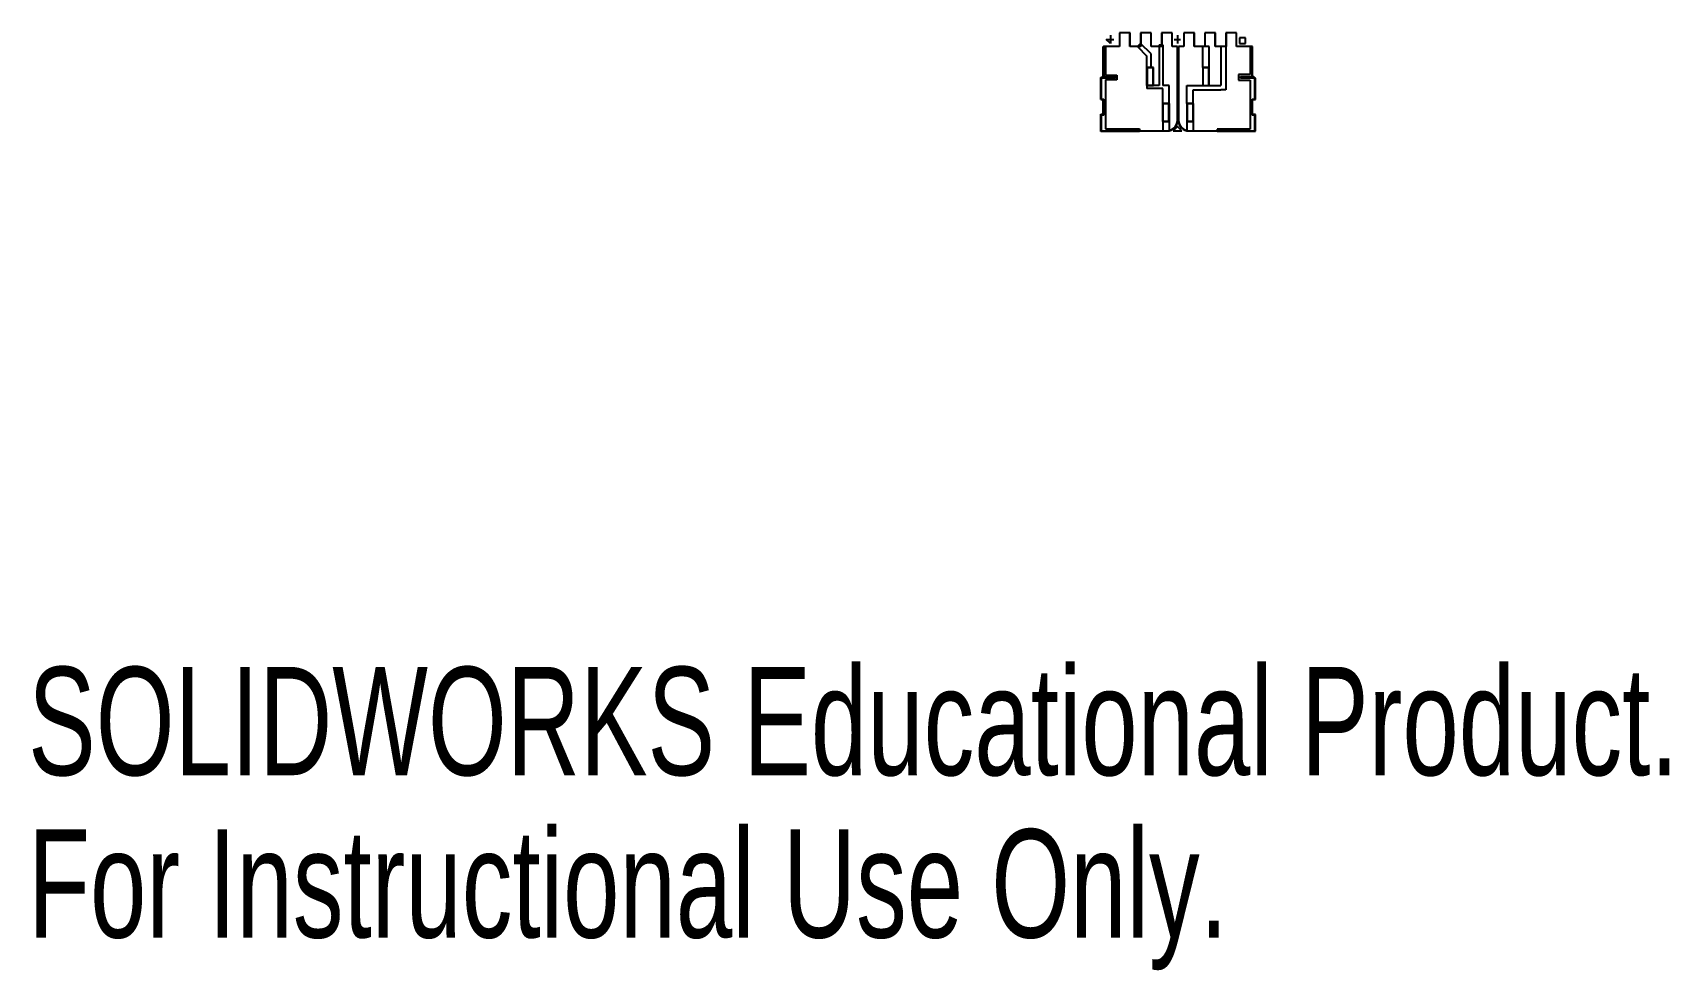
# Model space of a CAD drawing. Header units: millimetres. Extents: x 0 to 156, y 0 to 89.
import ezdxf

# ---------------------------------------------------------------- set-up
doc = ezdxf.new("R2010")
doc.units = ezdxf.units.MM
for name, color, linetype in [('MARKERS', 30, 'Continuous'), ('RASTER', 96, 'Continuous'), ('RELEASE_CUT', 1, 'Continuous')]:
    doc.layers.add(name, color=color, linetype=linetype)
doc.styles.add('SLDTEXTSTYLE0', font='TXT', dxfattribs={"width": 0.7})

msp = doc.modelspace()

# ---------------------------------------------------------------- linework, layer by layer
at = {"layer": 'MARKERS'}
for p, q in [((102.72, 88.63), (102.72, 87.82)), ((109.1, 88.63), (109.1, 87.82)), ((102.72, 87.82), (102.32, 88.22)), ((102.32, 88.22), (103.05, 88.22)), ((108.78, 88.22), (109.38, 88.22)), ((115.54, 88.38), (114.97, 88.38)), ((114.97, 88.38), (114.97, 87.82)), ((114.97, 87.82), (115.54, 87.82)), ((115.54, 87.82), (115.54, 88.38)), ((109.1, 79.94), (108.69, 79.53)), ((108.69, 79.53), (109.51, 79.53)), ((109.51, 79.53), (109.1, 79.94))]:
    msp.add_line(p, q, dxfattribs=at)
at = {"layer": 'RASTER'}
for p, q in [((102.03, 84.69), (102.03, 87.54)), ((102.03, 87.54), (102.09, 87.54)), ((102.09, 87.54), (102.26, 87.54)), ((102.26, 87.54), (102.26, 84.82)), ((105.59, 87.84), (105.28, 87.54)), ((105.28, 87.54), (106.19, 86.64)), ((106.59, 86.84), (105.59, 87.84)), ((107.36, 87.69), (107.69, 87.69)), ((107.36, 87.69), (107.36, 83.84)), ((107.69, 87.69), (107.69, 83.84)), ((112.09, 87.54), (111.49, 87.54)), ((111.49, 85.54), (111.49, 87.54)), ((112.09, 85.54), (112.09, 87.54)), ((113.69, 87.54), (113.19, 87.54)), ((113.19, 87.54), (113.19, 83.84)), ((113.69, 87.54), (113.69, 83.43)), ((116.22, 87.54), (116, 87.54)), ((116, 87.54), (116, 84.88)), ((116.22, 84.75), (116.22, 87.54)), ((106.19, 85.54), (106.19, 86.64)), ((106.59, 85.54), (106.19, 85.54)), ((106.59, 85.54), (106.59, 86.84)), ((112.09, 85.54), (111.49, 85.54)), ((101.8, 84.59), (102.03, 84.69)), ((101.8, 82.5), (101.8, 84.59)), ((102.26, 84.82), (103.32, 84.82)), ((103.32, 84.38), (102.26, 84.38)), ((102.26, 84.38), (102.26, 79.73)), ((103.32, 84.82), (103.32, 84.38)), ((116, 84.88), (114.87, 84.88)), ((114.87, 84.88), (114.87, 84.35)), ((114.87, 84.35), (115.99, 84.35)), ((115.99, 84.35), (115.99, 79.71)), ((116.49, 84.55), (116.22, 84.75)), ((116.49, 82.5), (116.49, 84.55)), ((102.03, 82.5), (101.8, 82.5)), ((102.03, 81.11), (102.03, 82.5)), ((107.36, 83.84), (106.19, 83.84)), ((106.19, 83.84), (106.19, 83.55)), ((107.69, 83.55), (106.19, 83.55)), ((108.29, 83.84), (107.69, 83.84)), ((107.69, 82.14), (107.69, 83.55)), ((108.29, 82.14), (108.29, 83.84)), ((109.99, 82.14), (109.99, 83.84)), ((109.99, 83.84), (110.59, 83.84)), ((110.59, 83.84), (113.19, 83.84)), ((110.59, 82.14), (110.59, 83.43)), ((110.59, 83.43), (113.19, 83.43)), ((113.69, 83.43), (113.19, 83.43)), ((116.22, 81.08), (116.22, 82.5)), ((116.22, 82.5), (116.49, 82.5)), ((101.8, 79.49), (101.8, 81.11)), ((101.8, 81.11), (102.03, 81.11)), ((108.29, 82.14), (107.69, 82.14)), ((109.99, 82.14), (110.59, 82.14)), ((116.49, 81.08), (116.22, 81.08)), ((116.49, 79.51), (116.49, 81.08)), ((105.5, 79.49), (101.8, 79.49)), ((102.26, 79.73), (105.5, 79.73)), ((105.5, 79.73), (105.5, 79.54)), ((105.5, 79.54), (105.5, 79.49)), ((107.69, 80.44), (108.29, 80.44)), ((107.69, 80.44), (107.69, 79.54)), ((107.69, 79.54), (108.29, 79.54)), ((108.29, 80.44), (108.29, 79.54)), ((109.99, 80.44), (110.59, 80.44)), ((109.99, 80.44), (109.99, 79.54)), ((109.99, 79.54), (110.59, 79.54)), ((110.59, 80.44), (110.59, 79.54)), ((115.99, 79.71), (112.87, 79.71)), ((112.87, 79.71), (112.87, 79.51)), ((112.87, 79.51), (116.49, 79.51))]:
    msp.add_line(p, q, dxfattribs=at)
at = {"layer": 'RELEASE_CUT'}
for p, q in [((104.6, 88.85), (103.58, 88.85)), ((103.58, 88.85), (103.58, 87.55)), ((104.58, 88.83), (103.6, 88.83)), ((103.6, 88.83), (103.6, 87.53)), ((104.58, 87.53), (104.58, 88.83)), ((104.6, 87.55), (104.6, 88.85)), ((106.6, 88.85), (105.58, 88.85)), ((105.58, 88.85), (105.58, 87.55)), ((106.58, 88.83), (105.6, 88.83)), ((105.6, 88.83), (105.6, 87.53)), ((106.58, 87.53), (106.58, 88.83)), ((106.6, 87.55), (106.6, 88.85)), ((108.6, 88.85), (107.58, 88.85)), ((107.58, 88.85), (107.58, 87.55)), ((108.58, 88.83), (107.6, 88.83)), ((107.6, 88.83), (107.6, 87.53)), ((108.58, 87.53), (108.58, 88.83)), ((108.6, 87.55), (108.6, 88.85)), ((110.7, 88.85), (109.68, 88.85)), ((109.68, 88.85), (109.68, 87.55)), ((110.68, 88.83), (109.7, 88.83)), ((109.7, 88.83), (109.7, 87.53)), ((110.68, 87.53), (110.68, 88.83)), ((110.7, 87.55), (110.7, 88.85)), ((112.7, 88.85), (111.68, 88.85)), ((111.68, 88.85), (111.68, 87.55)), ((112.68, 88.83), (111.7, 88.83)), ((111.7, 88.83), (111.7, 87.53)), ((112.68, 87.53), (112.68, 88.83)), ((112.7, 87.55), (112.7, 88.85)), ((114.7, 88.85), (113.68, 88.85)), ((113.68, 88.85), (113.68, 87.55)), ((114.68, 88.83), (113.7, 88.83)), ((113.7, 88.83), (113.7, 87.53)), ((114.68, 87.53), (114.68, 88.83)), ((114.7, 87.55), (114.7, 88.85)), ((103.58, 87.55), (102.08, 87.55)), ((102.08, 87.55), (102.08, 84.68)), ((103.6, 87.53), (102.1, 87.53)), ((102.1, 87.53), (102.1, 84.7)), ((105.6, 87.53), (104.58, 87.53)), ((105.58, 87.55), (104.6, 87.55)), ((107.6, 87.53), (106.58, 87.53)), ((107.58, 87.55), (106.6, 87.55)), ((109.08, 87.53), (108.58, 87.53)), ((109.1, 87.55), (108.6, 87.55)), ((109.08, 80.54), (109.08, 87.53)), ((109.1, 80.54), (109.1, 87.55)), ((109.68, 87.55), (109.18, 87.55)), ((109.18, 87.55), (109.18, 80.54)), ((109.7, 87.53), (109.2, 87.53)), ((109.2, 87.53), (109.2, 80.54)), ((111.7, 87.53), (110.68, 87.53)), ((111.68, 87.55), (110.7, 87.55)), ((113.7, 87.53), (112.68, 87.53)), ((113.68, 87.55), (112.7, 87.55)), ((116.18, 87.53), (114.68, 87.53)), ((116.2, 87.55), (114.7, 87.55)), ((116.18, 84.7), (116.18, 87.53)), ((116.2, 84.68), (116.2, 87.55)), ((106.18, 85.55), (106.18, 83.83)), ((106.8, 85.55), (106.18, 85.55)), ((106.2, 85.53), (106.2, 83.85)), ((106.78, 85.53), (106.2, 85.53)), ((106.78, 83.85), (106.78, 85.53)), ((106.8, 83.83), (106.8, 85.55)), ((111.48, 85.55), (111.48, 83.83)), ((112.1, 85.55), (111.48, 85.55)), ((111.5, 85.53), (111.5, 83.85)), ((112.08, 85.53), (111.5, 85.53)), ((112.08, 83.85), (112.08, 85.53)), ((112.1, 83.83), (112.1, 85.55)), ((103.18, 84.55), (101.83, 84.55)), ((101.83, 84.55), (101.83, 82.53)), ((103.2, 84.53), (101.85, 84.53)), ((101.85, 84.53), (101.85, 82.55)), ((102.08, 84.68), (103.18, 84.68)), ((102.1, 84.7), (103.2, 84.7)), ((103.18, 84.68), (103.18, 84.55)), ((103.2, 84.7), (103.2, 84.53)), ((115.08, 84.53), (115.08, 84.7)), ((115.08, 84.7), (116.18, 84.7)), ((116.43, 84.53), (115.08, 84.53)), ((115.1, 84.55), (115.1, 84.68)), ((115.1, 84.68), (116.2, 84.68)), ((116.45, 84.55), (115.1, 84.55)), ((116.43, 82.55), (116.43, 84.53)), ((116.45, 82.53), (116.45, 84.55)), ((101.83, 82.53), (102.08, 82.53)), ((101.85, 82.55), (102.1, 82.55)), ((102.08, 82.53), (102.08, 81.05)), ((102.1, 82.55), (102.1, 81.03)), ((106.18, 83.83), (106.8, 83.83)), ((106.2, 83.85), (106.78, 83.85)), ((111.48, 83.83), (112.1, 83.83)), ((111.5, 83.85), (112.08, 83.85)), ((116.18, 81.03), (116.18, 82.55)), ((116.18, 82.55), (116.43, 82.55)), ((116.2, 81.05), (116.2, 82.53)), ((116.2, 82.53), (116.45, 82.53)), ((102.08, 81.05), (101.83, 81.05)), ((101.83, 81.05), (101.83, 79.53)), ((102.1, 81.03), (101.85, 81.03)), ((101.85, 81.03), (101.85, 79.55)), ((107.68, 82.15), (107.68, 80.43)), ((108.3, 82.15), (107.68, 82.15)), ((107.7, 82.13), (107.7, 80.45)), ((108.28, 82.13), (107.7, 82.13)), ((108.28, 80.45), (108.28, 82.13)), ((108.3, 80.43), (108.3, 82.15)), ((109.98, 82.15), (109.98, 80.43)), ((110.6, 82.15), (109.98, 82.15)), ((110, 82.13), (110, 80.45)), ((110.58, 82.13), (110, 82.13)), ((110.58, 80.45), (110.58, 82.13)), ((110.6, 80.43), (110.6, 82.15)), ((116.43, 81.03), (116.18, 81.03)), ((116.45, 81.05), (116.2, 81.05)), ((116.43, 79.55), (116.43, 81.03)), ((116.45, 79.53), (116.45, 81.05)), ((101.83, 79.53), (108.09, 79.53)), ((101.85, 79.55), (108.09, 79.55)), ((107.68, 80.43), (108.3, 80.43)), ((107.7, 80.45), (108.28, 80.45)), ((109.98, 80.43), (110.6, 80.43)), ((110, 80.45), (110.58, 80.45)), ((110.19, 79.55), (116.43, 79.55)), ((110.19, 79.53), (116.45, 79.53))]:
    msp.add_line(p, q, dxfattribs=at)
at = {"layer": 'RELEASE_CUT', "linetype": 'Continuous', "lineweight": 25}
for p, q in [((103.59, 88.84), (103.59, 87.54)), ((104.59, 88.84), (103.59, 88.84)), ((104.59, 87.54), (104.59, 88.84)), ((105.59, 88.84), (105.59, 87.54)), ((106.59, 88.84), (105.59, 88.84)), ((106.59, 87.54), (106.59, 88.84)), ((107.59, 88.84), (107.59, 87.54)), ((108.59, 88.84), (107.59, 88.84)), ((108.59, 87.54), (108.59, 88.84)), ((109.69, 88.84), (109.69, 87.54)), ((110.69, 88.84), (109.69, 88.84)), ((110.69, 87.54), (110.69, 88.84)), ((111.69, 88.84), (111.69, 87.54)), ((112.69, 88.84), (111.69, 88.84)), ((112.69, 87.54), (112.69, 88.84)), ((113.69, 88.84), (113.69, 87.54)), ((114.69, 88.84), (113.69, 88.84)), ((114.69, 87.54), (114.69, 88.84)), ((102.09, 87.54), (102.09, 84.69)), ((103.59, 87.54), (102.09, 87.54)), ((105.59, 87.54), (104.59, 87.54)), ((107.59, 87.54), (106.59, 87.54)), ((109.09, 87.54), (108.59, 87.54)), ((109.09, 80.54), (109.09, 87.54)), ((109.69, 87.54), (109.19, 87.54)), ((109.19, 87.54), (109.19, 80.54)), ((111.69, 87.54), (110.69, 87.54)), ((113.69, 87.54), (112.69, 87.54)), ((116.19, 87.54), (114.69, 87.54)), ((116.19, 84.69), (116.19, 87.54)), ((106.19, 85.54), (106.79, 85.54)), ((106.19, 83.84), (106.19, 85.54)), ((106.79, 85.54), (106.79, 83.84)), ((112.09, 85.54), (111.49, 85.54)), ((111.49, 85.54), (111.49, 83.84)), ((112.09, 83.84), (112.09, 85.54)), ((101.84, 84.54), (101.84, 82.54)), ((103.19, 84.54), (101.84, 84.54)), ((102.09, 84.69), (103.19, 84.69)), ((103.19, 84.69), (103.19, 84.54)), ((115.09, 84.69), (116.19, 84.69)), ((115.09, 84.54), (115.09, 84.69)), ((116.44, 84.54), (115.09, 84.54)), ((116.44, 82.54), (116.44, 84.54)), ((101.84, 82.54), (102.09, 82.54)), ((102.09, 82.54), (102.09, 81.04)), ((106.79, 83.84), (106.19, 83.84)), ((111.49, 83.84), (112.09, 83.84)), ((116.19, 82.54), (116.44, 82.54)), ((116.19, 81.04), (116.19, 82.54)), ((101.84, 81.04), (101.84, 79.54)), ((102.09, 81.04), (101.84, 81.04)), ((107.69, 82.14), (108.29, 82.14)), ((107.69, 80.44), (107.69, 82.14)), ((108.29, 82.14), (108.29, 80.44)), ((110.59, 82.14), (109.99, 82.14)), ((109.99, 82.14), (109.99, 80.44)), ((110.59, 80.44), (110.59, 82.14)), ((116.44, 81.04), (116.19, 81.04)), ((116.44, 79.54), (116.44, 81.04)), ((101.84, 79.54), (108.09, 79.54)), ((108.29, 80.44), (107.69, 80.44)), ((109.99, 80.44), (110.59, 80.44)), ((110.19, 79.54), (116.44, 79.54))]:
    msp.add_line(p, q, dxfattribs=at)
at = {"layer": 'RELEASE_CUT'}
for centre, radius, start, end in [((108.09, 80.54), 1.01, 270, 0), ((108.09, 80.54), 0.99, 270, 0), ((110.19, 80.54), 1.01, 180, 270), ((110.19, 80.54), 0.99, 180, 270)]:
    msp.add_arc(centre, radius, start, end, dxfattribs=at)
at = {"layer": 'RELEASE_CUT', "linetype": 'Continuous', "lineweight": 25}
for centre, start, end in [((108.09, 80.54), 270, 0), ((110.19, 80.54), 180, 270)]:
    msp.add_arc(centre, 1, start, end, dxfattribs=at)

# ---------------------------------------------------------------- texts
at = {"color": 7, "linetype": 'Continuous', "char_height": 10.2762, "attachment_point": 1, "style": 'SLDTEXTSTYLE0'}
for s, insert in [('SOLIDWORKS Educational Product.', (0, 28.66)), ('For Instructional Use Only.', (0, 13.25))]:
    msp.add_mtext(s, dxfattribs=dict(at, insert=insert))

doc.saveas('drawing.dxf')
